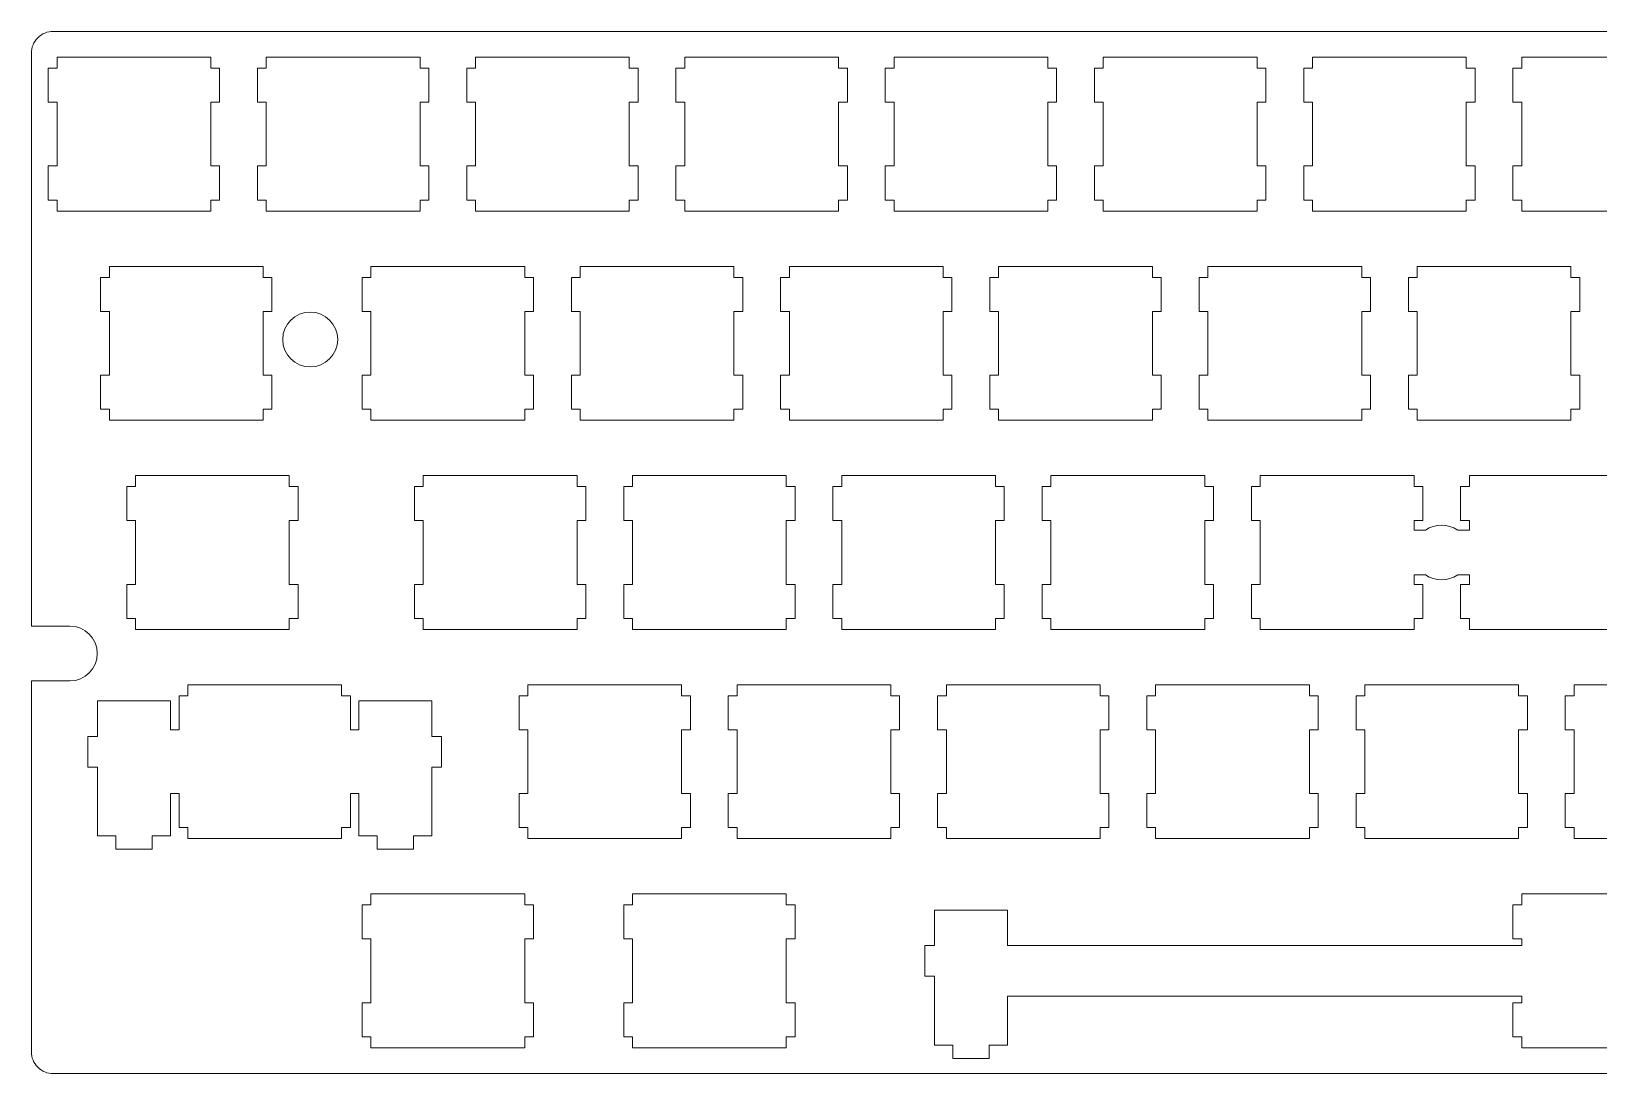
# Model space of a CAD drawing. Extents: x 0 to 285, y 0 to 95.
# Drawn here: x 0.1 to 142.8, y 0.1 to 95 of the extents above; entities that cross this region are included whole.
import ezdxf

# ---------------------------------------------------------------- set-up
doc = ezdxf.new("R2010")
doc.units = 0
doc.layers.get('0').update_dxf_attribs({"lineweight": 5, "true_color": 0xffffff})

msp = doc.modelspace()

# ---------------------------------------------------------------- linework, layer by layer
at = {"color": 0}
for p, q in [((2.09462, 95.0253), (283.471, 95.0239)), ((0.09371, 40.8615), (0.09508, 93.0243)), ((2.43224, 91.6615), (1.6316, 91.6615)), ((1.6316, 91.6615), (1.6316, 88.5624)), ((2.43224, 92.662), (2.43224, 91.6615)), ((16.4317, 92.662), (2.43224, 92.662)), ((16.4317, 91.6615), (16.4317, 92.662)), ((17.2324, 91.6615), (16.4317, 91.6615)), ((17.2324, 88.5624), (17.2324, 91.6615)), ((21.4822, 91.6615), (20.6816, 91.6615)), ((20.6816, 91.6615), (20.6816, 88.5624)), ((21.4822, 92.662), (21.4822, 91.6615)), ((35.4817, 92.662), (21.4822, 92.662)), ((35.4817, 91.6615), (35.4817, 92.662)), ((36.2825, 91.6615), (35.4817, 91.6615)), ((36.2825, 88.5624), (36.2825, 91.6615)), ((40.5324, 91.6615), (39.7316, 91.6615)), ((39.7316, 91.6615), (39.7316, 88.5624)), ((40.5324, 92.662), (40.5324, 91.6615)), ((54.5317, 92.662), (40.5324, 92.662)), ((54.5317, 91.6615), (54.5317, 92.662)), ((55.3311, 91.6615), (54.5317, 91.6615)), ((55.3311, 88.5624), (55.3311, 91.6615)), ((59.581, 91.6615), (58.7816, 91.6615)), ((58.7816, 91.6615), (58.7816, 88.5624)), ((59.581, 92.662), (59.581, 91.6615)), ((73.5817, 92.662), (59.581, 92.662)), ((73.5817, 91.6615), (73.5817, 92.662)), ((74.3825, 91.6615), (73.5817, 91.6615)), ((74.3825, 88.5624), (74.3825, 91.6615)), ((78.6324, 91.6615), (77.8316, 91.6615)), ((77.8316, 91.6615), (77.8316, 88.5624)), ((78.6324, 92.662), (78.6324, 91.6615)), ((92.6317, 92.662), (78.6324, 92.662)), ((92.6317, 91.6615), (92.6317, 92.662)), ((93.4325, 91.6615), (92.6317, 91.6615)), ((93.4325, 88.5624), (93.4325, 91.6615)), ((97.6824, 91.6615), (96.8816, 91.6615)), ((96.8816, 91.6615), (96.8816, 88.5624)), ((97.6824, 92.662), (97.6824, 91.6615)), ((111.682, 92.662), (97.6824, 92.662)), ((111.682, 91.6615), (111.682, 92.662)), ((112.482, 91.6615), (111.682, 91.6615)), ((112.482, 88.5624), (112.482, 91.6615)), ((116.732, 91.6615), (115.932, 91.6615)), ((115.932, 91.6615), (115.932, 88.5624)), ((116.732, 92.662), (116.732, 91.6615)), ((130.732, 92.662), (116.732, 92.662)), ((130.732, 91.6615), (130.732, 92.662)), ((131.532, 91.6615), (130.732, 91.6615)), ((131.532, 88.5624), (131.532, 91.6615)), ((135.782, 91.6615), (134.982, 91.6615)), ((134.982, 91.6615), (134.982, 88.5624)), ((135.782, 92.662), (135.782, 91.6615)), ((149.782, 92.662), (135.782, 92.662)), ((1.6316, 88.5624), (2.43224, 88.5624)), ((2.43224, 88.5624), (2.43224, 82.7624)), ((16.4317, 82.7624), (16.4317, 88.5624)), ((16.4317, 88.5624), (17.2324, 88.5624)), ((20.6816, 88.5624), (21.4822, 88.5624)), ((21.4822, 88.5624), (21.4822, 82.7624)), ((35.4817, 82.7624), (35.4817, 88.5624)), ((35.4817, 88.5624), (36.2825, 88.5624)), ((39.7316, 88.5624), (40.5324, 88.5624)), ((40.5324, 88.5624), (40.5324, 82.7624)), ((54.5317, 82.7624), (54.5317, 88.5624)), ((54.5317, 88.5624), (55.3311, 88.5624)), ((58.7816, 88.5624), (59.581, 88.5624)), ((59.581, 88.5624), (59.581, 82.7624)), ((73.5817, 82.7624), (73.5817, 88.5624)), ((73.5817, 88.5624), (74.3825, 88.5624)), ((77.8316, 88.5624), (78.6324, 88.5624)), ((78.6324, 88.5624), (78.6324, 82.7624)), ((92.6317, 82.7624), (92.6317, 88.5624)), ((92.6317, 88.5624), (93.4325, 88.5624)), ((96.8816, 88.5624), (97.6824, 88.5624)), ((97.6824, 88.5624), (97.6824, 82.7624)), ((111.682, 82.7624), (111.682, 88.5624)), ((111.682, 88.5624), (112.482, 88.5624)), ((115.932, 88.5624), (116.732, 88.5624)), ((116.732, 88.5624), (116.732, 82.7624)), ((130.732, 82.7624), (130.732, 88.5624)), ((130.732, 88.5624), (131.532, 88.5624)), ((134.982, 88.5624), (135.782, 88.5624)), ((135.782, 88.5624), (135.782, 82.7624)), ((2.43224, 82.7624), (1.6316, 82.7624)), ((1.6316, 82.7624), (1.6316, 79.6618)), ((17.2324, 82.7624), (16.4317, 82.7624)), ((17.2324, 79.6618), (17.2324, 82.7624)), ((21.4822, 82.7624), (20.6816, 82.7624)), ((20.6816, 82.7624), (20.6816, 79.6618)), ((36.2825, 82.7624), (35.4817, 82.7624)), ((36.2825, 79.6618), (36.2825, 82.7624)), ((40.5324, 82.7624), (39.7316, 82.7624)), ((39.7316, 82.7624), (39.7316, 79.6618)), ((55.3311, 82.7624), (54.5317, 82.7624)), ((55.3311, 79.6618), (55.3311, 82.7624)), ((59.581, 82.7624), (58.7816, 82.7624)), ((58.7816, 82.7624), (58.7816, 79.6618)), ((74.3825, 82.7624), (73.5817, 82.7624)), ((74.3825, 79.6618), (74.3825, 82.7624)), ((78.6324, 82.7624), (77.8316, 82.7624)), ((77.8316, 82.7624), (77.8316, 79.6618)), ((93.4325, 82.7624), (92.6317, 82.7624)), ((93.4325, 79.6618), (93.4325, 82.7624)), ((97.6824, 82.7624), (96.8816, 82.7624)), ((96.8816, 82.7624), (96.8816, 79.6618)), ((112.482, 82.7624), (111.682, 82.7624)), ((112.482, 79.6618), (112.482, 82.7624)), ((116.732, 82.7624), (115.932, 82.7624)), ((115.932, 82.7624), (115.932, 79.6618)), ((131.532, 82.7624), (130.732, 82.7624)), ((131.532, 79.6618), (131.532, 82.7624)), ((135.782, 82.7624), (134.982, 82.7624)), ((134.982, 82.7624), (134.982, 79.6618)), ((1.6316, 79.6618), (2.43224, 79.6618)), ((2.43224, 79.6618), (2.43224, 78.6624)), ((2.43224, 78.6624), (16.4317, 78.6624)), ((16.4317, 78.6624), (16.4317, 79.6618)), ((16.4317, 79.6618), (17.2324, 79.6618)), ((20.6816, 79.6618), (21.4822, 79.6618)), ((21.4822, 79.6618), (21.4822, 78.6624)), ((21.4822, 78.6624), (35.4817, 78.6624)), ((35.4817, 78.6624), (35.4817, 79.6618)), ((35.4817, 79.6618), (36.2825, 79.6618)), ((39.7316, 79.6618), (40.5324, 79.6618)), ((40.5324, 79.6618), (40.5324, 78.6624)), ((40.5324, 78.6624), (54.5317, 78.6624)), ((54.5317, 78.6624), (54.5317, 79.6618)), ((54.5317, 79.6618), (55.3311, 79.6618)), ((58.7816, 79.6618), (59.581, 79.6618)), ((59.581, 79.6618), (59.581, 78.6624)), ((59.581, 78.6624), (73.5817, 78.6624)), ((73.5817, 78.6624), (73.5817, 79.6618)), ((73.5817, 79.6618), (74.3825, 79.6618)), ((77.8316, 79.6618), (78.6324, 79.6618)), ((78.6324, 79.6618), (78.6324, 78.6624)), ((78.6324, 78.6624), (92.6317, 78.6624)), ((92.6317, 78.6624), (92.6317, 79.6618)), ((92.6317, 79.6618), (93.4325, 79.6618)), ((96.8816, 79.6618), (97.6824, 79.6618)), ((97.6824, 79.6618), (97.6824, 78.6624)), ((97.6824, 78.6624), (111.682, 78.6624)), ((111.682, 78.6624), (111.682, 79.6618)), ((111.682, 79.6618), (112.482, 79.6618)), ((115.932, 79.6618), (116.732, 79.6618)), ((116.732, 79.6618), (116.732, 78.6624)), ((116.732, 78.6624), (130.732, 78.6624)), ((130.732, 78.6624), (130.732, 79.6618)), ((130.732, 79.6618), (131.532, 79.6618)), ((134.982, 79.6618), (135.782, 79.6618)), ((135.782, 79.6618), (135.782, 78.6624)), ((135.782, 78.6624), (149.782, 78.6624)), ((7.19473, 73.612), (7.19473, 72.6115)), ((21.1956, 73.612), (7.19473, 73.612)), ((21.1956, 72.6115), (21.1956, 73.612)), ((31.0059, 73.612), (31.0059, 72.6115)), ((45.0067, 73.612), (31.0059, 73.612)), ((45.0067, 72.6115), (45.0067, 73.612)), ((50.0574, 73.612), (50.0574, 72.6115)), ((64.0567, 73.612), (50.0574, 73.612)), ((64.0567, 72.6115), (64.0567, 73.612)), ((69.1074, 73.612), (69.1074, 72.6115)), ((83.1067, 73.612), (69.1074, 73.612)), ((83.1067, 72.6115), (83.1067, 73.612)), ((88.1574, 73.612), (88.1574, 72.6115)), ((102.157, 73.612), (88.1574, 73.612)), ((102.157, 72.6115), (102.157, 73.612)), ((107.206, 73.612), (107.206, 72.6115)), ((121.207, 73.612), (107.206, 73.612)), ((121.207, 72.6115), (121.207, 73.612)), ((126.257, 73.612), (126.257, 72.6115)), ((140.257, 73.612), (126.257, 73.612)), ((140.257, 72.6115), (140.257, 73.612)), ((7.19473, 72.6115), (6.39547, 72.6115)), ((6.39547, 72.6115), (6.39547, 69.5124)), ((21.9949, 72.6115), (21.1956, 72.6115)), ((21.9949, 69.5124), (21.9949, 72.6115)), ((31.0059, 72.6115), (30.2066, 72.6115)), ((30.2066, 72.6115), (30.2066, 69.5124)), ((45.8075, 72.6115), (45.0067, 72.6115)), ((45.8075, 69.5124), (45.8075, 72.6115)), ((50.0574, 72.6115), (49.2566, 72.6115)), ((49.2566, 72.6115), (49.2566, 69.5124)), ((64.8575, 72.6115), (64.0567, 72.6115)), ((64.8575, 69.5124), (64.8575, 72.6115)), ((69.1074, 72.6115), (68.3066, 72.6115)), ((68.3066, 72.6115), (68.3066, 69.5124)), ((83.9075, 72.6115), (83.1067, 72.6115)), ((83.9075, 69.5124), (83.9075, 72.6115)), ((88.1574, 72.6115), (87.3566, 72.6115)), ((87.3566, 72.6115), (87.3566, 69.5124)), ((102.956, 72.6115), (102.157, 72.6115)), ((102.956, 69.5124), (102.956, 72.6115)), ((107.206, 72.6115), (106.407, 72.6115)), ((106.407, 72.6115), (106.407, 69.5124)), ((122.007, 72.6115), (121.207, 72.6115)), ((122.007, 69.5124), (122.007, 72.6115)), ((126.257, 72.6115), (125.457, 72.6115)), ((125.457, 72.6115), (125.457, 69.5124)), ((141.056, 72.6115), (140.257, 72.6115)), ((141.056, 69.5124), (141.056, 72.6115)), ((6.39547, 69.5124), (7.19473, 69.5124)), ((7.19473, 69.5124), (7.19473, 63.7124)), ((21.1956, 63.7124), (21.1956, 69.5124)), ((21.1956, 69.5124), (21.9949, 69.5124)), ((30.2066, 69.5124), (31.0059, 69.5124)), ((31.0059, 69.5124), (31.0059, 63.7124)), ((45.0067, 63.7124), (45.0067, 69.5124)), ((45.0067, 69.5124), (45.8075, 69.5124)), ((49.2566, 69.5124), (50.0574, 69.5124)), ((50.0574, 69.5124), (50.0574, 63.7124)), ((64.0567, 63.7124), (64.0567, 69.5124)), ((64.0567, 69.5124), (64.8575, 69.5124)), ((68.3066, 69.5124), (69.1074, 69.5124)), ((69.1074, 69.5124), (69.1074, 63.7124)), ((83.1067, 63.7124), (83.1067, 69.5124)), ((83.1067, 69.5124), (83.9075, 69.5124)), ((87.3566, 69.5124), (88.1574, 69.5124)), ((88.1574, 69.5124), (88.1574, 63.7124)), ((102.157, 63.7124), (102.157, 69.5124)), ((102.157, 69.5124), (102.956, 69.5124)), ((106.407, 69.5124), (107.206, 69.5124)), ((107.206, 69.5124), (107.206, 63.7124)), ((121.207, 63.7124), (121.207, 69.5124)), ((121.207, 69.5124), (122.007, 69.5124)), ((125.457, 69.5124), (126.257, 69.5124)), ((126.257, 69.5124), (126.257, 63.7124)), ((140.257, 63.7124), (140.257, 69.5124)), ((140.257, 69.5124), (141.056, 69.5124)), ((7.19473, 63.7124), (6.39547, 63.7124)), ((6.39547, 63.7124), (6.39547, 60.6118)), ((21.9949, 63.7124), (21.1956, 63.7124)), ((21.9949, 60.6118), (21.9949, 63.7124)), ((31.0059, 63.7124), (30.2066, 63.7124)), ((30.2066, 63.7124), (30.2066, 60.6118)), ((45.8075, 63.7124), (45.0067, 63.7124)), ((45.8075, 60.6118), (45.8075, 63.7124)), ((50.0574, 63.7124), (49.2566, 63.7124)), ((49.2566, 63.7124), (49.2566, 60.6118)), ((64.8575, 63.7124), (64.0567, 63.7124)), ((64.8575, 60.6118), (64.8575, 63.7124)), ((69.1074, 63.7124), (68.3066, 63.7124)), ((68.3066, 63.7124), (68.3066, 60.6118)), ((83.9075, 63.7124), (83.1067, 63.7124)), ((83.9075, 60.6118), (83.9075, 63.7124)), ((88.1574, 63.7124), (87.3566, 63.7124)), ((87.3566, 63.7124), (87.3566, 60.6118)), ((102.956, 63.7124), (102.157, 63.7124)), ((102.956, 60.6118), (102.956, 63.7124)), ((107.206, 63.7124), (106.407, 63.7124)), ((106.407, 63.7124), (106.407, 60.6118)), ((122.007, 63.7124), (121.207, 63.7124)), ((122.007, 60.6118), (122.007, 63.7124)), ((126.257, 63.7124), (125.457, 63.7124)), ((125.457, 63.7124), (125.457, 60.6118)), ((141.056, 63.7124), (140.257, 63.7124)), ((141.056, 60.6118), (141.056, 63.7124)), ((6.39547, 60.6118), (7.19473, 60.6118)), ((7.19473, 60.6118), (7.19473, 59.6124)), ((21.1956, 59.6124), (21.1956, 60.6118)), ((21.1956, 60.6118), (21.9949, 60.6118)), ((30.2066, 60.6118), (31.0059, 60.6118)), ((31.0059, 60.6118), (31.0059, 59.6124)), ((45.0067, 59.6124), (45.0067, 60.6118)), ((45.0067, 60.6118), (45.8075, 60.6118)), ((49.2566, 60.6118), (50.0574, 60.6118)), ((50.0574, 60.6118), (50.0574, 59.6124)), ((64.0567, 59.6124), (64.0567, 60.6118)), ((64.0567, 60.6118), (64.8575, 60.6118)), ((68.3066, 60.6118), (69.1074, 60.6118)), ((69.1074, 60.6118), (69.1074, 59.6124)), ((83.1067, 59.6124), (83.1067, 60.6118)), ((83.1067, 60.6118), (83.9075, 60.6118)), ((87.3566, 60.6118), (88.1574, 60.6118)), ((88.1574, 60.6118), (88.1574, 59.6124)), ((102.157, 59.6124), (102.157, 60.6118)), ((102.157, 60.6118), (102.956, 60.6118)), ((106.407, 60.6118), (107.206, 60.6118)), ((107.206, 60.6118), (107.206, 59.6124)), ((121.207, 59.6124), (121.207, 60.6118)), ((121.207, 60.6118), (122.007, 60.6118)), ((125.457, 60.6118), (126.257, 60.6118)), ((126.257, 60.6118), (126.257, 59.6124)), ((140.257, 59.6124), (140.257, 60.6118)), ((140.257, 60.6118), (141.056, 60.6118)), ((7.19473, 59.6124), (21.1956, 59.6124)), ((31.0059, 59.6124), (45.0067, 59.6124)), ((50.0574, 59.6124), (64.0567, 59.6124)), ((69.1074, 59.6124), (83.1067, 59.6124)), ((88.1574, 59.6124), (102.157, 59.6124)), ((107.206, 59.6124), (121.207, 59.6124)), ((126.257, 59.6124), (140.257, 59.6124)), ((9.57598, 54.5606), (9.57598, 53.5615)), ((23.5768, 54.5606), (9.57598, 54.5606)), ((23.5768, 53.5615), (23.5768, 54.5606)), ((35.7699, 54.5606), (35.7699, 53.5615)), ((49.7706, 54.5606), (35.7699, 54.5606)), ((49.7706, 53.5615), (49.7706, 54.5606)), ((54.8185, 54.5606), (54.8185, 53.5615)), ((68.8192, 54.5606), (54.8185, 54.5606)), ((68.8192, 53.5615), (68.8192, 54.5606)), ((73.8699, 54.5606), (73.8699, 53.5615)), ((87.8692, 54.5606), (73.8699, 54.5606)), ((87.8692, 53.5615), (87.8692, 54.5606)), ((92.9199, 54.5606), (92.9199, 53.5615)), ((106.919, 54.5606), (92.9199, 54.5606)), ((106.919, 53.5615), (106.919, 54.5606)), ((111.968, 54.5606), (111.968, 53.5615)), ((125.971, 54.5606), (111.968, 54.5606)), ((125.971, 53.5615), (125.971, 54.5606)), ((131.02, 54.5606), (131.02, 53.5615)), ((145.019, 54.5606), (131.02, 54.5606)), ((9.57598, 53.5615), (8.77672, 53.5615)), ((8.77672, 53.5615), (8.77672, 50.4624)), ((24.3761, 53.5615), (23.5768, 53.5615)), ((24.3761, 50.4624), (24.3761, 53.5615)), ((35.7699, 53.5615), (34.9705, 53.5615)), ((34.9705, 53.5615), (34.9705, 50.4624)), ((50.5686, 53.5615), (49.7706, 53.5615)), ((50.5686, 50.4624), (50.5686, 53.5615)), ((54.8185, 53.5615), (54.0205, 53.5615)), ((54.0205, 53.5615), (54.0205, 50.4624)), ((69.62, 53.5615), (68.8192, 53.5615)), ((69.62, 50.4624), (69.62, 53.5615)), ((73.8699, 53.5615), (73.0691, 53.5615)), ((73.0691, 53.5615), (73.0691, 50.4624)), ((88.67, 53.5615), (87.8692, 53.5615)), ((88.67, 50.4624), (88.67, 53.5615)), ((92.9199, 53.5615), (92.1191, 53.5615)), ((92.1191, 53.5615), (92.1191, 50.4624)), ((107.719, 53.5615), (106.919, 53.5615)), ((107.719, 50.4624), (107.719, 53.5615)), ((111.968, 53.5615), (111.169, 53.5615)), ((111.169, 53.5615), (111.169, 50.4624)), ((126.77, 53.5615), (125.971, 53.5615)), ((126.77, 50.4624), (126.77, 53.5615)), ((131.02, 53.5615), (130.218, 53.5615)), ((130.218, 53.5615), (130.218, 50.4624)), ((8.77672, 50.4624), (9.57598, 50.4624)), ((9.57598, 50.4624), (9.57598, 44.661)), ((23.5768, 44.661), (23.5768, 50.4624)), ((23.5768, 50.4624), (24.3761, 50.4624)), ((34.9705, 50.4624), (35.7699, 50.4624)), ((35.7699, 50.4624), (35.7699, 44.661)), ((49.7706, 44.661), (49.7706, 50.4624)), ((49.7706, 50.4624), (50.5686, 50.4624)), ((54.0205, 50.4624), (54.8185, 50.4624)), ((54.8185, 50.4624), (54.8185, 44.661)), ((68.8192, 44.661), (68.8192, 50.4624)), ((68.8192, 50.4624), (69.62, 50.4624)), ((73.0691, 50.4624), (73.8699, 50.4624)), ((73.8699, 50.4624), (73.8699, 44.661)), ((87.8692, 44.661), (87.8692, 50.4624)), ((87.8692, 50.4624), (88.67, 50.4624)), ((92.1191, 50.4624), (92.9199, 50.4624)), ((92.9199, 50.4624), (92.9199, 44.661)), ((106.919, 44.661), (106.919, 50.4624)), ((106.919, 50.4624), (107.719, 50.4624)), ((111.169, 50.4624), (111.968, 50.4624)), ((111.968, 50.4624), (111.968, 44.661)), ((125.971, 50.4624), (126.77, 50.4624)), ((130.218, 50.4624), (131.02, 50.4624)), ((9.57598, 44.661), (8.77672, 44.661)), ((8.77672, 44.661), (8.77672, 41.5618)), ((24.3761, 44.661), (23.5768, 44.661)), ((24.3761, 41.5618), (24.3761, 44.661)), ((35.7699, 44.661), (34.9705, 44.661)), ((34.9705, 44.661), (34.9705, 41.5618)), ((50.5686, 44.661), (49.7706, 44.661)), ((50.5686, 41.5618), (50.5686, 44.661)), ((54.8185, 44.661), (54.0205, 44.661)), ((54.0205, 44.661), (54.0205, 41.5618)), ((69.62, 44.661), (68.8192, 44.661)), ((69.62, 41.5618), (69.62, 44.661)), ((73.8699, 44.661), (73.0691, 44.661)), ((73.0691, 44.661), (73.0691, 41.5618)), ((88.67, 44.661), (87.8692, 44.661)), ((88.67, 41.5618), (88.67, 44.661)), ((92.9199, 44.661), (92.1191, 44.661)), ((92.1191, 44.661), (92.1191, 41.5618)), ((107.719, 44.661), (106.919, 44.661)), ((107.719, 41.5618), (107.719, 44.661)), ((111.968, 44.661), (111.169, 44.661)), ((111.169, 44.661), (111.169, 41.5618)), ((126.77, 44.661), (125.971, 44.661)), ((126.77, 41.5618), (126.77, 44.661)), ((131.02, 44.661), (130.218, 44.661)), ((130.218, 44.661), (130.218, 41.5618)), ((8.77672, 41.5618), (9.57598, 41.5618)), ((9.57598, 41.5618), (9.57598, 40.5613)), ((23.5768, 40.5613), (23.5768, 41.5618)), ((23.5768, 41.5618), (24.3761, 41.5618)), ((34.9705, 41.5618), (35.7699, 41.5618)), ((35.7699, 41.5618), (35.7699, 40.5613)), ((49.7706, 40.5613), (49.7706, 41.5618)), ((49.7706, 41.5618), (50.5686, 41.5618)), ((54.0205, 41.5618), (54.8185, 41.5618)), ((54.8185, 41.5618), (54.8185, 40.5613)), ((68.8192, 40.5613), (68.8192, 41.5618)), ((68.8192, 41.5618), (69.62, 41.5618)), ((73.0691, 41.5618), (73.8699, 41.5618)), ((73.8699, 41.5618), (73.8699, 40.5613)), ((87.8692, 40.5613), (87.8692, 41.5618)), ((87.8692, 41.5618), (88.67, 41.5618)), ((92.1191, 41.5618), (92.9199, 41.5618)), ((92.9199, 41.5618), (92.9199, 40.5613)), ((106.919, 40.5613), (106.919, 41.5618)), ((106.919, 41.5618), (107.719, 41.5618)), ((111.169, 41.5618), (111.968, 41.5618)), ((111.968, 41.5618), (111.968, 40.5613)), ((125.971, 40.5613), (125.971, 41.5618)), ((125.971, 41.5618), (126.77, 41.5618)), ((130.218, 41.5618), (131.02, 41.5618)), ((131.02, 41.5618), (131.02, 40.5613)), ((3.59668, 40.8615), (0.09371, 40.8615)), ((9.57598, 40.5613), (23.5768, 40.5613)), ((35.7699, 40.5613), (49.7706, 40.5613)), ((54.8185, 40.5613), (68.8192, 40.5613)), ((73.8699, 40.5613), (87.8692, 40.5613)), ((92.9199, 40.5613), (106.919, 40.5613)), ((111.968, 40.5613), (125.971, 40.5613)), ((131.02, 40.5613), (145.019, 40.5613)), ((0.09371, 2.09737), (0.09371, 35.8606)), ((0.09371, 35.8606), (3.5953, 35.8606)), ((14.3371, 34.5116), (13.5378, 34.5116)), ((13.5378, 34.5116), (13.5378, 31.4124)), ((14.3371, 35.512), (14.3371, 34.5116)), ((28.3366, 35.512), (14.3371, 35.512)), ((28.3366, 34.5116), (28.3366, 35.512)), ((29.1373, 34.5116), (28.3366, 34.5116)), ((29.1373, 31.4124), (29.1373, 34.5116)), ((45.2949, 34.5116), (44.4941, 34.5116)), ((44.4941, 34.5116), (44.4941, 31.4124)), ((45.2949, 35.512), (45.2949, 34.5116)), ((59.2956, 35.512), (45.2949, 35.512)), ((59.2956, 34.5116), (59.2956, 35.512)), ((60.095, 34.5116), (59.2956, 34.5116)), ((60.095, 31.4124), (60.095, 34.5116)), ((64.3449, 34.5116), (63.5455, 34.5116)), ((63.5455, 34.5116), (63.5455, 31.4124)), ((64.3449, 35.512), (64.3449, 34.5116)), ((78.3456, 35.512), (64.3449, 35.512)), ((78.3456, 34.5116), (78.3456, 35.512)), ((79.145, 34.5116), (78.3456, 34.5116)), ((79.145, 31.4124), (79.145, 34.5116)), ((83.3949, 34.5116), (82.5955, 34.5116)), ((82.5955, 34.5116), (82.5955, 31.4124)), ((83.3949, 35.512), (83.3949, 34.5116)), ((97.3956, 35.512), (83.3949, 35.512)), ((97.3956, 34.5116), (97.3956, 35.512)), ((98.195, 34.5116), (97.3956, 34.5116)), ((98.195, 31.4124), (98.195, 34.5116)), ((102.445, 34.5116), (101.646, 34.5116)), ((101.646, 34.5116), (101.646, 31.4124)), ((102.445, 35.512), (102.445, 34.5116)), ((116.444, 35.512), (102.445, 35.512)), ((116.444, 34.5116), (116.444, 35.512)), ((117.245, 34.5116), (116.444, 34.5116)), ((117.245, 31.4124), (117.245, 34.5116)), ((121.495, 34.5116), (120.694, 34.5116)), ((120.694, 34.5116), (120.694, 31.4124)), ((121.495, 35.512), (121.495, 34.5116)), ((135.496, 35.512), (121.495, 35.512)), ((135.496, 34.5116), (135.496, 35.512)), ((136.295, 34.5116), (135.496, 34.5116)), ((136.295, 31.4124), (136.295, 34.5116)), ((140.545, 34.5116), (139.746, 34.5116)), ((139.746, 34.5116), (139.746, 31.4124)), ((140.545, 35.512), (140.545, 34.5116)), ((154.544, 35.512), (140.545, 35.512)), ((12.7634, 34.0417), (6.11297, 34.0417)), ((6.11297, 34.0417), (6.11297, 30.8115)), ((36.5637, 34.0417), (29.9131, 34.0417)), ((36.5637, 30.8115), (36.5637, 34.0417)), ((44.4941, 31.4124), (45.2949, 31.4124)), ((45.2949, 31.4124), (45.2949, 25.6109)), ((59.2956, 25.6109), (59.2956, 31.4124)), ((59.2956, 31.4124), (60.095, 31.4124)), ((63.5455, 31.4124), (64.3449, 31.4124)), ((64.3449, 31.4124), (64.3449, 25.6109)), ((78.3456, 25.6109), (78.3456, 31.4124)), ((78.3456, 31.4124), (79.145, 31.4124)), ((82.5955, 31.4124), (83.3949, 31.4124)), ((83.3949, 31.4124), (83.3949, 25.6109)), ((97.3956, 25.6109), (97.3956, 31.4124)), ((97.3956, 31.4124), (98.195, 31.4124)), ((101.646, 31.4124), (102.445, 31.4124)), ((102.445, 31.4124), (102.445, 25.6109)), ((116.444, 25.6109), (116.444, 31.4124)), ((116.444, 31.4124), (117.245, 31.4124)), ((120.694, 31.4124), (121.495, 31.4124)), ((121.495, 31.4124), (121.495, 25.6109)), ((135.496, 25.6109), (135.496, 31.4124)), ((135.496, 31.4124), (136.295, 31.4124)), ((139.746, 31.4124), (140.545, 31.4124)), ((140.545, 31.4124), (140.545, 25.6109)), ((6.11297, 30.8115), (5.23794, 30.8115)), ((5.23794, 30.8115), (5.23794, 28.0128)), ((37.4385, 30.8115), (36.5637, 30.8115)), ((37.4385, 28.0128), (37.4385, 30.8115)), ((5.23794, 28.0128), (6.11297, 28.0128)), ((6.11297, 28.0128), (6.11297, 21.7427)), ((36.5637, 21.7427), (36.5637, 28.0128)), ((36.5637, 28.0128), (37.4385, 28.0128)), ((13.5378, 25.6109), (13.5378, 22.5116)), ((29.1373, 22.5116), (29.1373, 25.6109)), ((45.2949, 25.6109), (44.4941, 25.6109)), ((44.4941, 25.6109), (44.4941, 22.5116)), ((60.095, 25.6109), (59.2956, 25.6109)), ((60.095, 22.5116), (60.095, 25.6109)), ((64.3449, 25.6109), (63.5455, 25.6109)), ((63.5455, 25.6109), (63.5455, 22.5116)), ((79.145, 25.6109), (78.3456, 25.6109)), ((79.145, 22.5116), (79.145, 25.6109)), ((83.3949, 25.6109), (82.5955, 25.6109)), ((82.5955, 25.6109), (82.5955, 22.5116)), ((98.195, 25.6109), (97.3956, 25.6109)), ((98.195, 22.5116), (98.195, 25.6109)), ((102.445, 25.6109), (101.646, 25.6109)), ((101.646, 25.6109), (101.646, 22.5116)), ((117.245, 25.6109), (116.444, 25.6109)), ((117.245, 22.5116), (117.245, 25.6109)), ((121.495, 25.6109), (120.694, 25.6109)), ((120.694, 25.6109), (120.694, 22.5116)), ((136.295, 25.6109), (135.496, 25.6109)), ((136.295, 22.5116), (136.295, 25.6109)), ((140.545, 25.6109), (139.746, 25.6109)), ((139.746, 25.6109), (139.746, 22.5116)), ((6.11297, 21.7427), (7.78866, 21.7427)), ((7.78866, 21.7427), (7.78866, 20.5424)), ((11.0877, 20.5424), (11.0877, 21.7427)), ((11.0877, 21.7427), (12.7634, 21.7427)), ((13.5378, 22.5116), (14.3371, 22.5116)), ((14.3371, 22.5116), (14.3371, 21.5126)), ((14.3371, 21.5126), (28.3366, 21.5126)), ((28.3366, 21.5126), (28.3366, 22.5116)), ((28.3366, 22.5116), (29.1373, 22.5116)), ((29.9131, 21.7427), (31.5874, 21.7427)), ((31.5874, 21.7427), (31.5874, 20.5424)), ((34.8878, 20.5424), (34.8878, 21.7427)), ((34.8878, 21.7427), (36.5637, 21.7427)), ((44.4941, 22.5116), (45.2949, 22.5116)), ((45.2949, 22.5116), (45.2949, 21.5126)), ((45.2949, 21.5126), (59.2956, 21.5126)), ((59.2956, 21.5126), (59.2956, 22.5116)), ((59.2956, 22.5116), (60.095, 22.5116)), ((63.5455, 22.5116), (64.3449, 22.5116)), ((64.3449, 22.5116), (64.3449, 21.5126)), ((64.3449, 21.5126), (78.3456, 21.5126)), ((78.3456, 21.5126), (78.3456, 22.5116)), ((78.3456, 22.5116), (79.145, 22.5116)), ((82.5955, 22.5116), (83.3949, 22.5116)), ((83.3949, 22.5116), (83.3949, 21.5126)), ((83.3949, 21.5126), (97.3956, 21.5126)), ((97.3956, 21.5126), (97.3956, 22.5116)), ((97.3956, 22.5116), (98.195, 22.5116)), ((101.646, 22.5116), (102.445, 22.5116)), ((102.445, 22.5116), (102.445, 21.5126)), ((102.445, 21.5126), (116.444, 21.5126)), ((116.444, 21.5126), (116.444, 22.5116)), ((116.444, 22.5116), (117.245, 22.5116)), ((120.694, 22.5116), (121.495, 22.5116)), ((121.495, 22.5116), (121.495, 21.5126)), ((121.495, 21.5126), (135.496, 21.5126)), ((135.496, 21.5126), (135.496, 22.5116)), ((135.496, 22.5116), (136.295, 22.5116)), ((139.746, 22.5116), (140.545, 22.5116)), ((140.545, 22.5116), (140.545, 21.5126)), ((140.545, 21.5126), (154.544, 21.5126)), ((7.78866, 20.5424), (11.0877, 20.5424)), ((31.5874, 20.5424), (34.8878, 20.5424)), ((31.0059, 16.4621), (31.0059, 15.4616)), ((45.0067, 16.4621), (31.0059, 16.4621)), ((45.0067, 15.4616), (45.0067, 16.4621)), ((54.8185, 16.4621), (54.8185, 15.4616)), ((68.8192, 16.4621), (54.8185, 16.4621)), ((68.8192, 15.4616), (68.8192, 16.4621)), ((135.782, 16.4621), (135.782, 15.4616)), ((149.782, 16.4621), (135.782, 16.4621)), ((31.0059, 15.4616), (30.2066, 15.4616)), ((30.2066, 15.4616), (30.2066, 12.361)), ((45.8075, 15.4616), (45.0067, 15.4616)), ((45.8075, 12.361), (45.8075, 15.4616)), ((54.8185, 15.4616), (54.0205, 15.4616)), ((54.0205, 15.4616), (54.0205, 12.361)), ((69.62, 15.4616), (68.8192, 15.4616)), ((69.62, 12.361), (69.62, 15.4616)), ((88.9564, 14.9917), (82.3076, 14.9917)), ((82.3076, 14.9917), (82.3076, 11.7615)), ((88.9564, 11.7615), (88.9564, 14.9917)), ((135.782, 15.4616), (134.982, 15.4616)), ((134.982, 15.4616), (134.982, 12.361)), ((30.2066, 12.361), (31.0059, 12.361)), ((31.0059, 12.361), (31.0059, 6.56086)), ((45.0067, 6.56086), (45.0067, 12.361)), ((45.0067, 12.361), (45.8075, 12.361)), ((54.0205, 12.361), (54.8185, 12.361)), ((54.8185, 12.361), (54.8185, 6.56086)), ((68.8192, 6.56086), (68.8192, 12.361)), ((68.8192, 12.361), (69.62, 12.361)), ((82.3076, 11.7615), (81.4324, 11.7615)), ((81.4324, 11.7615), (81.4324, 8.96278)), ((135.782, 11.7615), (88.9564, 11.7615)), ((134.982, 12.361), (135.782, 12.361)), ((135.782, 12.361), (135.782, 11.7615)), ((81.4324, 8.96278), (82.3076, 8.96278)), ((82.3076, 8.96278), (82.3076, 2.69269)), ((88.9564, 2.69269), (88.9564, 7.16167)), ((88.9564, 7.16167), (135.782, 7.16167)), ((135.782, 7.16167), (135.782, 6.56086)), ((31.0059, 6.56086), (30.2066, 6.56086)), ((30.2066, 6.56086), (30.2066, 3.46163)), ((45.8075, 6.56086), (45.0067, 6.56086)), ((45.8075, 3.46163), (45.8075, 6.56086)), ((54.8185, 6.56086), (54.0205, 6.56086)), ((54.0205, 6.56086), (54.0205, 3.46163)), ((69.62, 6.56086), (68.8192, 6.56086)), ((69.62, 3.46163), (69.62, 6.56086)), ((135.782, 6.56086), (134.982, 6.56086)), ((134.982, 6.56086), (134.982, 3.46163)), ((30.2066, 3.46163), (31.0059, 3.46163)), ((31.0059, 3.46163), (31.0059, 2.46255)), ((45.0067, 2.46255), (45.0067, 3.46163)), ((45.0067, 3.46163), (45.8075, 3.46163)), ((54.0205, 3.46163), (54.8185, 3.46163)), ((54.8185, 3.46163), (54.8185, 2.46255)), ((68.8192, 2.46255), (68.8192, 3.46163)), ((68.8192, 3.46163), (69.62, 3.46163)), ((134.982, 3.46163), (135.782, 3.46163)), ((135.782, 3.46163), (135.782, 2.46255)), ((31.0059, 2.46255), (45.0067, 2.46255)), ((54.8185, 2.46255), (68.8192, 2.46255)), ((82.3076, 2.69269), (83.9819, 2.69269)), ((83.9819, 2.69269), (83.9819, 1.49242)), ((83.9819, 1.49242), (87.2822, 1.49242)), ((87.2822, 1.49242), (87.2822, 2.69269)), ((87.2822, 2.69269), (88.9564, 2.69269)), ((135.782, 2.46255), (149.782, 2.46255)), ((283.471, 0.09922), (2.09462, 0.09646))]:
    msp.add_line(p, q, dxfattribs=at)
for p, q in [((125.971, 49.5847), (125.971, 50.4624)), ((131.02, 49.5847), (131.02, 50.4624)), ((127.014, 49.5847), (125.971, 49.5847)), ((129.952, 49.5847), (131.02, 49.5847)), ((127.014, 45.5387), (125.971, 45.5387)), ((125.971, 45.5387), (125.971, 44.661)), ((129.952, 45.5387), (131.02, 45.5387)), ((131.02, 45.5387), (131.02, 44.661)), ((12.7634, 31.4124), (12.7634, 34.0417)), ((29.9131, 31.4124), (29.9131, 34.0417)), ((13.5378, 31.4124), (12.7634, 31.4124)), ((29.1373, 31.4124), (29.9131, 31.4124)), ((13.5378, 25.6109), (12.7634, 25.6109)), ((12.7634, 25.6109), (12.7634, 21.7427)), ((29.1373, 25.6109), (29.9131, 25.6109)), ((29.9131, 25.6109), (29.9131, 21.7427))]:
    msp.add_line(p, q)
msp.add_circle((25.4827, 66.9609), 2.4997)
for centre, radius, start, end in [((2.09508, 93.0253), 2, 90.0133026, 180.0286494), ((128.483, 47.55172), 2.50818, 54.1487297, 125.8512703), ((128.483, 47.55489), 2.49459, 233.9228999, 306.0771001), ((3.5946, 38.36105), 2.50045, 270.0160484, 89.95233), ((2.09371, 2.09646), 2, 179.9740075, 270.0261729)]:
    msp.add_arc(centre, radius, start, end)

doc.saveas('drawing.dxf')
